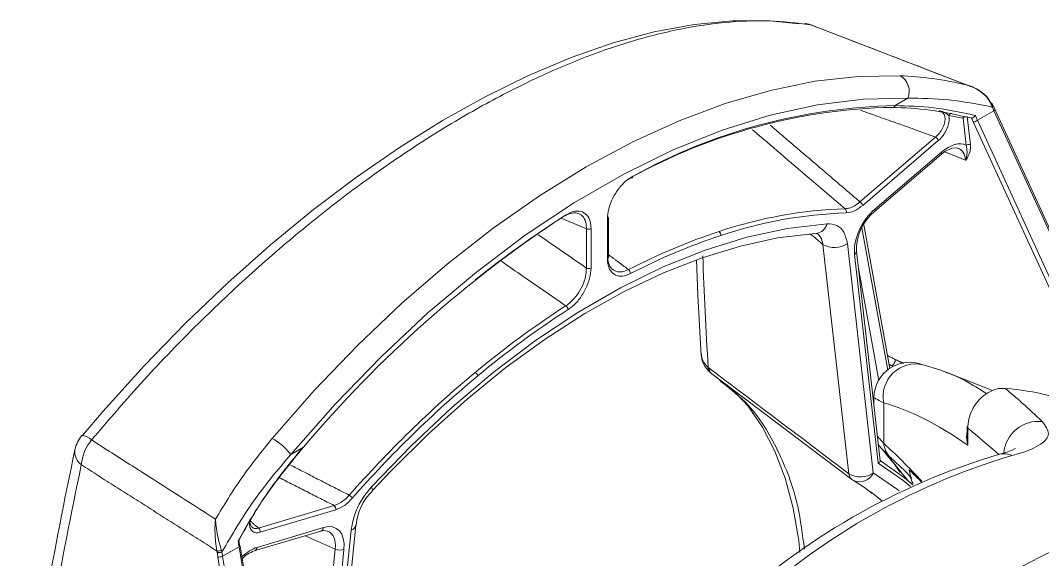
# Model space of a CAD drawing. Extents: x 11 to 120, y 2 to 94.
# Drawn here: x 13.834 to 16.943, y 79.348 to 80.987 of the extents above; entities that cross this region are included whole.
import ezdxf

# ---------------------------------------------------------------- set-up
doc = ezdxf.new("R2010")
doc.units = 0
doc.header["$MEASUREMENT"] = 0
doc.linetypes.add('SLD-Solid', pattern=[0])
doc.layers.add('OBJECT', color=7, linetype='CONTINUOUS')

msp = doc.modelspace()

# ---------------------------------------------------------------- linework, layer by layer
at = {"layer": 'OBJECT', "color": 7, "linetype": 'SLD-Solid', "lineweight": 15}
for p, q in [((16.2226, 80.9778), (16.22, 80.9781)), ((16.7249, 80.7867), (16.2427, 80.972)), ((16.494, 80.7283), (16.5329, 80.7508)), ((16.795, 80.7124), (16.7448, 80.6834)), ((16.7922, 80.7286), (16.7903, 80.7329)), ((16.7924, 80.7286), (16.7924, 80.7287)), ((17.2428, 79.7356), (16.795, 80.7124)), ((17.2454, 79.7404), (16.7976, 80.7171)), ((16.7101, 80.6075), (16.7008, 80.6903)), ((16.7135, 80.6952), (16.7233, 80.6089)), ((17.1447, 79.7787), (16.7321, 80.6785)), ((16.7448, 80.6834), (17.1633, 79.7704)), ((16.3872, 80.4357), (16.6171, 80.6325)), ((16.6256, 80.6216), (16.3957, 80.4248)), ((16.4328, 80.4137), (16.6351, 80.5868)), ((16.7087, 80.5624), (16.6443, 80.5876)), ((16.4316, 80.4066), (16.6339, 80.5798)), ((16.6339, 80.5798), (16.6338, 80.5797)), ((15.4915, 80.3939), (15.4915, 80.3952)), ((15.6192, 80.2632), (15.6192, 80.3829)), ((15.6221, 80.2673), (15.6221, 80.387)), ((15.5554, 80.2343), (15.5554, 80.354)), ((15.5694, 80.3541), (15.5694, 80.2344)), ((16.4718, 79.924), (16.3931, 80.3565)), ((16.4785, 79.9294), (16.399, 80.3661)), ((16.3535, 79.6092), (16.2746, 80.3064)), ((16.3491, 80.3085), (16.428, 79.6113)), ((16.4428, 79.6407), (16.3709, 80.2754)), ((16.4488, 79.6481), (16.3766, 80.2858)), ((16.3825, 80.234), (16.4446, 79.8926)), ((16.5211, 79.9448), (16.4949, 79.9562)), ((16.7904, 79.862), (16.6493, 79.9174)), ((15.9625, 79.8936), (15.988, 79.8745)), ((16.4294, 79.8405), (16.4294, 79.8201)), ((16.4283, 79.8282), (16.4294, 79.8277)), ((16.4595, 79.8242), (16.4595, 79.7015)), ((16.7138, 79.7529), (16.7138, 79.7216)), ((16.7156, 79.747), (16.7156, 79.6955)), ((14.6558, 79.6671), (14.6946, 79.6896)), ((16.5332, 79.5881), (16.4817, 79.6521)), ((16.3645, 79.5905), (16.3678, 79.5883)), ((16.425, 79.5502), (16.4195, 79.5544)), ((14.5579, 79.4437), (14.7878, 79.5124)), ((14.793, 79.4995), (14.5631, 79.4309)), ((14.5451, 79.3742), (14.7474, 79.4346)), ((14.5536, 79.3852), (14.7558, 79.4456)), ((14.7846, 78.8882), (14.8396, 79.4371)), ((14.7977, 78.891), (14.854, 79.4526)), ((14.854, 79.4526), (14.854, 79.4531)), ((14.7914, 79.3799), (14.7, 79.4204)), ((14.4989, 79.3869), (14.4487, 79.3579)), ((14.6835, 78.2581), (14.4989, 79.3869)), ((14.6868, 78.2603), (14.5023, 79.3891)), ((14.7411, 78.8781), (14.7914, 79.3799)), ((14.8178, 79.3788), (14.7683, 78.8848)), ((14.6189, 78.2272), (14.4343, 79.3559)), ((14.4487, 79.3579), (14.6332, 78.2291))]:
    msp.add_line(p, q, dxfattribs=at)
at = {"layer": 'OBJECT', "color": 7, "linetype": 'SLD-Solid', "lineweight": 15, "flags": 128}
for points in [[(16.2022, 80.9771), (16.1128, 80.9862), (16.0003, 80.986), (15.8829, 80.9747), (15.7614, 80.9522), (15.6364, 80.9187), (15.5089, 80.8746), (15.3795, 80.8202), (15.2489, 80.756), (15.1176, 80.6826), (14.9863, 80.6005), (14.8559, 80.5106), (14.7252, 80.4121), (14.5945, 80.3051), (14.4643, 80.1898), (14.3355, 80.0668), (14.2088, 79.9364), (14.0849, 79.7993), (14.0216, 79.7238)], [(16.2367, 80.974), (16.2231, 80.9777), (16.2226, 80.9778)], [(16.2367, 80.974), (16.2424, 80.9725), (16.2428, 80.9723)], [(14.5997, 79.7164), (14.7273, 79.8617), (14.859, 79.9989), (14.9941, 80.1274), (15.1318, 80.2465), (15.2716, 80.3555), (15.4128, 80.4541), (15.5547, 80.5417), (15.6965, 80.6179), (15.8377, 80.6823), (15.9775, 80.7346), (16.1152, 80.7746), (16.2503, 80.8021), (16.382, 80.8169), (16.5096, 80.819)], [(16.5329, 80.7508), (16.3976, 80.7481), (16.2578, 80.7309), (16.1142, 80.6992), (15.9678, 80.6534), (15.8192, 80.5935), (15.6694, 80.52), (15.5192, 80.4333), (15.3694, 80.3338), (15.2208, 80.2222), (15.0744, 80.0989), (14.9309, 79.9649), (14.7911, 79.8207), (14.6558, 79.6671)], [(16.7882, 80.7286), (16.7893, 80.7296), (16.7901, 80.7307), (16.7905, 80.7316), (16.7906, 80.7325), (16.7904, 80.733), (16.7903, 80.7332), (16.7897, 80.7337), (16.7888, 80.734), (16.7875, 80.7341)], [(16.7899, 80.7238), (16.7911, 80.7249), (16.7919, 80.726), (16.7925, 80.7271), (16.7926, 80.728), (16.7924, 80.7286)], [(16.7976, 80.7171), (16.7963, 80.72), (16.7924, 80.7286)], [(16.795, 80.7124), (16.7962, 80.7135), (16.7971, 80.7146), (16.7976, 80.7156), (16.7977, 80.7166), (16.7976, 80.7171)], [(16.6339, 80.5798), (16.6457, 80.5887), (16.6667, 80.5985), (16.6821, 80.5995), (16.6858, 80.5975)], [(15.6971, 80.5139), (15.6969, 80.5124), (15.6965, 80.5112), (15.6959, 80.5101), (15.6951, 80.5094), (15.6941, 80.5089), (15.693, 80.5087), (15.6918, 80.5088), (15.6905, 80.5092)], [(14.9015, 79.5693), (15.022, 79.6942), (15.1457, 79.8104), (15.272, 79.9171), (15.4002, 80.0137), (15.5295, 80.0996), (15.6591, 80.1745), (15.7884, 80.2378), (15.9166, 80.2891), (16.0429, 80.3283), (16.1667, 80.355), (16.2871, 80.3692)], [(14.903, 79.5559), (14.9616, 79.6182), (15.0756, 79.7311), (15.1921, 79.8358), (15.3105, 79.9318), (15.4301, 80.0186), (15.5502, 80.0957), (15.6703, 80.1628), (15.7896, 80.2196), (15.9075, 80.2658), (16.0235, 80.3012), (16.1368, 80.3257), (16.2415, 80.3387), (16.255, 80.3397)], [(16.254, 80.3392), (16.2572, 80.3397), (16.2586, 80.3395), (16.259, 80.339)], [(15.8904, 80.2591), (15.8943, 80.1518), (15.9043, 79.9672)], [(16.6475, 79.9173), (16.6335, 79.9234), (16.5792, 79.9405)], [(15.9367, 79.9131), (16.0431, 79.833), (16.3625, 79.5918)], [(15.9961, 79.8684), (16.0473, 79.8144), (16.0911, 79.751), (16.1287, 79.6779), (16.1597, 79.5955), (16.1839, 79.5046), (16.2009, 79.4063), (16.2042, 79.3698)], [(14.0206, 79.7254), (14.0204, 79.7252), (14.0203, 79.7248)], [(16.8591, 79.6851), (16.8596, 79.6855), (16.8523, 79.6817), (16.835, 79.675), (16.8113, 79.6682)], [(16.4817, 79.6521), (16.4744, 79.6592), (16.4711, 79.6632)], [(16.4806, 79.6583), (16.5238, 79.6175), (16.5451, 79.5955)], [(16.5412, 79.5701), (16.5181, 79.5896), (16.4428, 79.6407)], [(16.4484, 79.649), (16.5229, 79.5968), (16.5477, 79.5751)], [(16.4805, 79.6512), (16.4889, 79.6419), (16.5098, 79.613)], [(16.428, 79.6113), (16.5019, 79.5607), (16.5067, 79.5569)], [(14.9015, 79.5693), (14.9037, 79.5637), (14.9043, 79.5592), (14.9032, 79.5561), (14.903, 79.5559)], [(16.3678, 79.5883), (16.4016, 79.5672), (16.424, 79.5493)], [(16.4546, 79.526), (16.4366, 79.5411), (16.425, 79.5502)], [(14.7474, 79.4346), (14.7565, 79.4364), (14.7675, 79.4346)], [(14.5023, 79.3891), (14.5022, 79.3888), (14.5019, 79.3883), (14.5012, 79.3879), (14.5002, 79.3874), (14.4989, 79.3869)], [(14.5002, 79.39), (14.5012, 79.3898), (14.5019, 79.3895), (14.5022, 79.3892), (14.5023, 79.3891)]]:
    msp.add_lwpolyline(points, dxfattribs=at)
at = {"layer": 'OBJECT', "color": 7, "linetype": 'SLD-Solid', "lineweight": 15}
for centre, radius, start, end in [((16.2068, 80.879), 0.1, 68.9758, 80.8942), ((16.4835, 80.772), 0.0537, 336.7074, 60.9285), ((16.5215, 79.0035), 1.7197, 91.2288, 118.8946), ((16.531, 79.0029), 1.7258, 91.2288, 118.8946), ((16.4861, 80.7305), 0.00823, 280.7689, 344.4438), ((16.6656, 80.6957), 0.00833, 85.0635, 162.4992), ((16.4915, 79.664), 1.0474, 78.4787, 80.8748), ((16.7312, 80.6997), 0.0212, 272.624, 309.8118), ((16.6065, 80.6155), 0.02, 17.6754, 58.0317), ((16.6288, 80.5842), 0.00679, 319.2241, 22.4195), ((16.7181, 80.5957), 0.0142, 68.4081, 123.9338), ((16.3766, 80.4187), 0.02, 17.6754, 58.0317), ((16.3855, 79.0757), 1.3395, 91.8511, 108.5667), ((16.3885, 79.0685), 1.3341, 91.8511, 108.5667), ((16.3345, 80.4058), 0.0117, 340.1877, 47.9588), ((16.529, 80.2893), 0.1524, 129.6852, 181.3275), ((16.4265, 80.4111), 0.00679, 319.2241, 22.4195), ((17.5004, 77.3237), 3.6701, 123.1861, 139.8619), ((17.1757, 77.7491), 3.1361, 122.6077, 128.6574), ((15.6174, 80.3873), 0.00481, 292.8275, 355.8524), ((15.6176, 80.3866), 0.00454, 4.1, 53.2153), ((16.25, 80.3774), 0.0381, 277.7325, 347.5144), ((15.5623, 80.3678), 0.0154, 243.3961, 297.3319), ((16.5454, 78.5665), 1.8731, 108.2418, 117.3987), ((15.9505, 80.3351), 0.0134, 351.26, 50.4761), ((16.5477, 78.5613), 1.8655, 108.2418, 117.3987), ((16.3102, 80.3643), 0.068, 238.403, 304.9003), ((16.365, 80.2854), 0.0116, 300.271, 1.2735), ((15.6174, 80.2676), 0.00481, 292.8275, 355.8524), ((15.5623, 80.2481), 0.0154, 243.3961, 297.3319), ((15.6743, 80.2177), 0.0149, 359.7429, 52.4263), ((17.0068, 77.7673), 2.7973, 122.7677, 129.7746), ((15.4831, 80.1062), 0.0163, 6.0795, 53.769), ((17.0073, 77.7653), 2.786, 122.7677, 129.7746), ((15.9725, 79.9716), 0.0676, 177.8653, 234.9894), ((15.9448, 79.9314), 0.0192, 177.6083, 234.3419), ((16.5389, 79.8391), 0.1089, 68.4241, 179.2669), ((16.5572, 79.8435), 0.0995, 77.2261, 191.1874), ((17.4349, 77.258), 3.4626, 129.8282, 138.6912), ((17.4337, 77.2581), 3.4487, 129.8282, 138.6912), ((15.2062, 79.9011), 0.0195, 16.1981, 55.6179), ((15.9521, 79.9322), 0.0245, 183.9922, 231.1596), ((16.7712, 79.0837), 0.7867, 66.3926, 85.7573), ((16.7249, 79.7531), 0.0111, 180.7199, 213.2497), ((16.9307, 79.6615), 0.1068, 84.0344, 174.1141), ((14.0973, 79.6612), 0.1, 140.0654, 168.1659), ((14.0171, 79.6795), 0.046, 44.2727, 85.6735), ((14.5199, 79.5689), 0.1676, 35.8681, 61.5936), ((14.1544, 79.6246), 0.1359, 140.1558, 175.2294), ((16.6149, 79.8229), 0.2123, 216.0172, 231.6008), ((16.2706, 79.5235), 0.2441, 34.8569, 41.1306), ((16.5265, 79.7075), 0.0673, 185.1393, 227.0104), ((30.8245, 76.1631), 17.1891, 168.18788, 171.28675), ((14.0478, 79.6753), 0.0488, 172.4068, 233.8374), ((17.3999, 77.6769), 2.0762, 106.4505, 133.3667), ((17.4402, 77.6784), 2.0717, 106.5663, 133.4284), ((16.8251, 79.6138), 0.056, 64.1475, 103.6629), ((16.3892, 79.6671), 0.068, 238.403, 304.9003), ((16.3778, 79.6107), 0.0243, 183.701, 231.0708), ((16.3927, 79.6317), 0.05, 232.8867, 240.2141), ((16.3863, 79.6302), 0.0458, 246.1666, 335.6309), ((14.8179, 79.5183), 0.0301, 32.8683, 57.842), ((15.0191, 79.4377), 0.1653, 134.5595, 174.6959), ((14.7802, 79.5018), 0.013, 349.7972, 54.0679), ((14.5503, 79.4332), 0.013, 349.7972, 54.0679), ((14.7428, 79.4469), 0.0131, 290.7142, 354.4131), ((14.834, 79.4568), 0.0204, 285.8183, 348.14), ((18.0875, 77.0895), 2.5422, 113.6664, 139.5836), ((14.4322, 79.4163), 0.0424, 269.024, 288.0787), ((14.5693, 79.2963), 0.0815, 107.2363, 139.4931), ((14.5404, 79.3865), 0.0132, 291.7846, 354.3384), ((14.8059, 79.4117), 0.0349, 245.4321, 289.7797), ((14.4356, 79.4035), 0.0343, 264.4502, 288.8788), ((14.4366, 79.3934), 0.0376, 266.558, 288.7719)]:
    msp.add_arc(centre, radius, start, end, dxfattribs=at)
for centre, major_axis, ratio, start_param, end_param in [((17.145, 80.696), (-0.3405, 0.3766), 0.56047, 1.035912, 1.06296), ((17.0887, 80.6614), (-0.3456, 0.3853), 0.561109, 1.037481, 1.065091), ((17.0948, 80.667), (-0.3405, 0.3766), 0.56047, 1.027063, 1.06296), ((16.6538, 80.5062), (0.0584, 0.1002), 0.573148, 0.034766, 1.024558), ((16.6397, 80.5144), (0.0512, 0.0814), 0.576972, 5.647922, 6.392711), ((16.4522, 80.3336), (0.0584, 0.0996), 0.577768, 1.031955, 2.484686), ((-6.6787, 96.3317), (32.2584, -24.4969), 0.038203, 0.80853, 0.810221), ((26.7093, 71.1072), (-8.6282, 14.9683), 0.435073, 0.689274, 0.716294), ((16.4959, 78.7838), (8.4025, -6.3995), 0.05409, 1.628901, 1.679598), ((18.0604, 76.1362), (-1.8008, 3.6781), 0.229586, 5.893384, 6.086386), ((17.8932, 76.4015), (-1.714, 3.5313), 0.23222, 5.765074, 5.827045), ((17.185, 77.5246), (-1.1587, 2.3666), 0.229586, 5.646817, 5.753647), ((24.4348, 69.814), (-5.4545, 16.6635), 0.560082, 0.77104, 0.835488), ((14.7364, 79.3431), (0.0584, 0.0996), 0.576929, 5.384463, 6.837193), ((14.7223, 79.3513), (0.0506, 0.0811), 0.590446, 5.402151, 6.366113), ((14.8009, 79.3427), (-0.1561, 0.4831), 0.559424, 1.266139, 1.302037), ((14.8088, 79.3453), (-0.161, 0.4919), 0.560082, 1.27231, 1.299921), ((14.5348, 79.283), (0.0579, 0.0994), 0.581622, 0.555338, 1.111974), ((14.7429, 79.3112), (-0.161, 0.4919), 0.560082, 1.272872, 1.299921), ((14.7507, 79.3137), (-0.1561, 0.4831), 0.559424, 1.274988, 1.302037)]:
    msp.add_ellipse(centre, major_axis=major_axis, ratio=ratio, start_param=start_param, end_param=end_param, dxfattribs=at)
for points, knots in [([(16.2367, 80.974), (16.195, 80.979), (16.1112, 80.989), (15.9745, 80.983), (15.8295, 80.9609), (15.6783, 80.9215), (15.5227, 80.866), (15.363, 80.7948), (15.198, 80.7071), (15.0317, 80.6048), (14.8663, 80.4897), (14.7022, 80.3625), (14.5376, 80.2215), (14.3725, 80.0655), (14.2084, 79.8962), (14.103, 79.7733), (14.0501, 79.7117)], [0, 0, 0, 0, 0.069874, 0.140224, 0.21209, 0.284485, 0.354361, 0.42473, 0.496663, 0.569139, 0.63829, 0.70792, 0.779053, 0.850702, 0.925062, 1, 1, 1, 1]), ([(16.7133, 80.7907), (16.6712, 80.807), (16.5123, 80.8681), (16.3535, 80.9291), (16.2367, 80.974)], [0, 0, 0, 0, 0.265214, 1, 1, 1, 1]), ([(16.5096, 80.819), (16.5421, 80.817), (16.6073, 80.8131), (16.6779, 80.7982), (16.7133, 80.7907)], [0, 0, 0, 0, 0.498142, 1, 1, 1, 1]), ([(16.7882, 80.7286), (16.7845, 80.7358), (16.7754, 80.7541), (16.7517, 80.7737), (16.7302, 80.7848), (16.7182, 80.7892), (16.7146, 80.7903), (16.7134, 80.7907), (16.7133, 80.7907)], [0, 0, 0, 0, 0.246968, 0.616294, 0.888225, 0.963536, 0.996189, 1, 1, 1, 1]), ([(16.7133, 80.7907), (16.7134, 80.7907), (16.7146, 80.7903), (16.7229, 80.7878), (16.7439, 80.7792), (16.7706, 80.7616), (16.7827, 80.7419), (16.7875, 80.7341)], [0, 0, 0, 0, 0.004008, 0.038977, 0.268223, 0.708725, 1, 1, 1, 1]), ([(16.7899, 80.7238), (16.7451, 80.7324), (16.655, 80.7496), (16.5738, 80.7504), (16.5329, 80.7508)], [0, 0, 0, 0, 0.496567, 1, 1, 1, 1]), ([(16.7249, 80.6908), (16.6831, 80.6999), (16.5988, 80.7183), (16.5228, 80.7213), (16.4846, 80.7228)], [0, 0, 0, 0, 0.496651, 1, 1, 1, 1]), ([(16.494, 80.7283), (16.5323, 80.7273), (16.6095, 80.7251), (16.695, 80.7074), (16.738, 80.6985)], [0, 0, 0, 0, 0.497109, 1, 1, 1, 1]), ([(16.6577, 80.6982), (16.6541, 80.7009), (16.6463, 80.7069), (16.6351, 80.7113), (16.6287, 80.7126), (16.6286, 80.7126)], [0, 0, 0, 0, 0.450156, 0.993537, 1, 1, 1, 1]), ([(16.6171, 80.6325), (16.6212, 80.6363), (16.6295, 80.6439), (16.6392, 80.6592), (16.6452, 80.675), (16.6467, 80.6896), (16.6446, 80.7011), (16.6405, 80.7054), (16.6387, 80.7073)], [0, 0, 0, 0, 0.180331, 0.360798, 0.535825, 0.705538, 0.871727, 1, 1, 1, 1]), ([(16.6577, 80.6982), (16.6579, 80.6968), (16.659, 80.6907), (16.6585, 80.6779), (16.6532, 80.6595), (16.6437, 80.6415), (16.6337, 80.6289), (16.6273, 80.6232), (16.6256, 80.6216)], [0, 0, 0, 0, 0.058794, 0.27106, 0.483024, 0.697282, 0.915743, 1, 1, 1, 1]), ([(16.7008, 80.6903), (16.7008, 80.6903), (16.7011, 80.6908), (16.7024, 80.6921), (16.7041, 80.6936), (16.7056, 80.6942), (16.706, 80.6944)], [0, 0, 0, 0, 0.021458, 0.26763, 0.810209, 1, 1, 1, 1]), ([(16.738, 80.6985), (16.738, 80.6984), (16.7376, 80.6978), (16.7365, 80.6962), (16.7345, 80.6939), (16.7318, 80.6918), (16.7292, 80.6905), (16.7276, 80.6904), (16.7268, 80.6903)], [0, 0, 0, 0, 0.009424, 0.151965, 0.38086, 0.592581, 0.796138, 1, 1, 1, 1]), ([(16.3423, 80.4145), (16.3058, 80.4456), (16.212, 80.5256), (16.1179, 80.6055), (16.0605, 80.6543)], [0, 0, 0, 0, 0.388797, 1, 1, 1, 1]), ([(16.7233, 80.6089), (16.7233, 80.6022), (16.7232, 80.5834), (16.7143, 80.5705), (16.7088, 80.5624), (16.7087, 80.5624)], [0, 0, 0, 0, 0.353133, 0.995336, 1, 1, 1, 1]), ([(16.7087, 80.5624), (16.7087, 80.5624), (16.7121, 80.5737), (16.7152, 80.5874), (16.7112, 80.6033), (16.7101, 80.6075)], [0, 0, 0, 0, 0.005125, 0.735144, 1, 1, 1, 1]), ([(15.6192, 80.3829), (15.62, 80.3931), (15.6217, 80.4135), (15.6346, 80.447), (15.6536, 80.4774), (15.6756, 80.5008), (15.6905, 80.5099), (15.6971, 80.5139)], [0, 0, 0, 0, 0.209995, 0.420029, 0.629032, 0.83643, 1, 1, 1, 1]), ([(16.3423, 80.4145), (16.3466, 80.415), (16.358, 80.4164), (16.3738, 80.4246), (16.3842, 80.4332), (16.3872, 80.4357)], [0, 0, 0, 0, 0.305588, 0.797658, 1, 1, 1, 1]), ([(15.5554, 80.354), (15.5552, 80.3593), (15.5546, 80.3731), (15.547, 80.3903), (15.5321, 80.4017), (15.5121, 80.4031), (15.4957, 80.3971), (15.487, 80.3917), (15.4857, 80.3909)], [0, 0, 0, 0, 0.130784, 0.34091, 0.55074, 0.758615, 0.964807, 1, 1, 1, 1]), ([(15.4915, 80.3952), (15.4999, 80.3996), (15.5165, 80.4083), (15.5392, 80.4081), (15.5569, 80.3976), (15.5676, 80.3788), (15.5688, 80.3618), (15.5694, 80.3541)], [0, 0, 0, 0, 0.206122, 0.412239, 0.618618, 0.826212, 1, 1, 1, 1]), ([(16.3957, 80.4248), (16.3872, 80.4184), (16.37, 80.4054), (16.3537, 80.403), (16.3454, 80.4018)], [0, 0, 0, 0, 0.49412, 1, 1, 1, 1]), ([(16.2871, 80.3692), (16.2974, 80.3684), (16.3181, 80.3667), (16.3407, 80.3453), (16.3462, 80.321), (16.3491, 80.3085)], [0, 0, 0, 0, 0.327444, 0.654939, 1, 1, 1, 1]), ([(16.2746, 80.3064), (16.2729, 80.3147), (16.27, 80.3286), (16.2617, 80.3354), (16.2583, 80.3382)], [0, 0, 0, 0, 0.593674, 1, 1, 1, 1]), ([(15.4928, 80.1194), (15.4495, 80.1493), (15.3841, 80.1945), (15.3187, 80.2397), (15.2966, 80.255)], [0, 0, 0, 0, 0.661747, 1, 1, 1, 1]), ([(15.6892, 80.2176), (15.681, 80.2143), (15.6645, 80.2077), (15.6432, 80.2115), (15.6274, 80.2251), (15.6201, 80.2441), (15.6194, 80.2583), (15.6192, 80.2632)], [0, 0, 0, 0, 0.22061, 0.441205, 0.6623, 0.88484, 1, 1, 1, 1]), ([(15.6201, 80.264), (15.6204, 80.2612), (15.6213, 80.2498), (15.6287, 80.2345), (15.6439, 80.223), (15.6632, 80.2211), (15.6771, 80.2268), (15.6834, 80.2295)], [0, 0, 0, 0, 0.079838, 0.320157, 0.560151, 0.797985, 1, 1, 1, 1]), ([(15.4928, 80.1194), (15.4975, 80.1228), (15.5097, 80.1315), (15.5278, 80.1522), (15.5439, 80.18), (15.5539, 80.2089), (15.5549, 80.2262), (15.5554, 80.2343)], [0, 0, 0, 0, 0.139926, 0.360023, 0.580274, 0.801996, 1, 1, 1, 1]), ([(15.5694, 80.2344), (15.5686, 80.2242), (15.5669, 80.2038), (15.554, 80.1704), (15.535, 80.1399), (15.5155, 80.1192), (15.5033, 80.1107), (15.4994, 80.108)], [0, 0, 0, 0, 0.224518, 0.449077, 0.672569, 0.894408, 1, 1, 1, 1]), ([(15.9044, 79.9745), (15.9054, 79.967), (15.9074, 79.951), (15.9193, 79.9387), (15.9256, 79.9322)], [0, 0, 0, 0, 0.469302, 1, 1, 1, 1]), ([(16.4715, 79.968), (16.4725, 79.9675), (16.4781, 79.9647), (16.4851, 79.9612), (16.4919, 79.9577), (16.4941, 79.9566), (16.4949, 79.9562)], [0, 0, 0, 0, 0.12335, 0.719086, 0.898896, 1, 1, 1, 1]), ([(16.4948, 79.9563), (16.4948, 79.9555), (16.4947, 79.9541), (16.4942, 79.9514), (16.4932, 79.9485), (16.4918, 79.9455), (16.4902, 79.9427), (16.4884, 79.9403), (16.4867, 79.9384), (16.4856, 79.9376), (16.485, 79.9372)], [0, 0, 0, 0, 0.113387, 0.236165, 0.366111, 0.499965, 0.633824, 0.763788, 0.88659, 1, 1, 1, 1]), ([(16.6479, 79.9178), (16.6484, 79.9176), (16.6746, 79.9092), (16.7162, 79.8882), (16.7581, 79.8616), (16.7729, 79.8522)], [0, 0, 0, 0, 0.013043, 0.650864, 1, 1, 1, 1]), ([(15.965, 79.8887), (15.9939, 79.8662), (16.0623, 79.813), (16.1401, 79.6842), (16.1979, 79.5372), (16.2126, 79.4241), (16.2184, 79.3799)], [0, 0, 0, 0, 0.217329, 0.5133, 0.809749, 1, 1, 1, 1]), ([(16.4595, 79.8242), (16.4502, 79.8293), (16.4321, 79.8392), (16.4307, 79.8401), (16.43, 79.8405)], [0, 0, 0, 0, 0.511812, 1, 1, 1, 1]), ([(16.8294, 79.8682), (16.8245, 79.8685), (16.8113, 79.8694), (16.7887, 79.8631), (16.7645, 79.8485), (16.7437, 79.828), (16.7274, 79.8027), (16.7168, 79.7743), (16.716, 79.7561), (16.7156, 79.747)], [0, 0, 0, 0, 0.099425, 0.265865, 0.416098, 0.557611, 0.700775, 0.851617, 1, 1, 1, 1]), ([(16.8294, 79.8682), (16.8466, 79.8537), (16.8838, 79.8223), (16.9214, 79.7868), (16.9417, 79.7677)], [0, 0, 0, 0, 0.460735, 1, 1, 1, 1]), ([(16.9417, 79.7677), (16.951, 79.7551), (16.9697, 79.7298), (16.9415, 79.6973), (16.8929, 79.6759), (16.8558, 79.6659), (16.8495, 79.6642)], [0, 0, 0, 0, 0.304165, 0.612213, 0.935018, 1, 1, 1, 1]), ([(14.427, 79.4709), (14.4529, 79.5135), (14.5047, 79.5992), (14.5679, 79.6772), (14.5997, 79.7164)], [0, 0, 0, 0, 0.497922, 1, 1, 1, 1]), ([(16.7156, 79.6955), (16.7156, 79.6956), (16.7128, 79.7065), (16.7099, 79.7236), (16.7142, 79.7396), (16.7156, 79.7449)], [0, 0, 0, 0, 0.00844, 0.671735, 1, 1, 1, 1]), ([(16.7144, 79.7216), (16.7144, 79.713), (16.7144, 79.7043), (16.7156, 79.6957), (16.7156, 79.6955)], [0, 0, 0, 0, 0.982485, 1, 1, 1, 1]), ([(14.0501, 79.7117), (14.0913, 79.6853), (14.217, 79.6051), (14.3426, 79.5248), (14.427, 79.4709)], [0, 0, 0, 0, 0.328344, 1, 1, 1, 1]), ([(14.4963, 79.4044), (14.4982, 79.408), (14.526, 79.4604), (14.5874, 79.5593), (14.6587, 79.646), (14.6946, 79.6896)], [0, 0, 0, 0, 0.035179, 0.514633, 1, 1, 1, 1]), ([(14.6916, 79.6878), (14.6551, 79.6434), (14.5818, 79.5543), (14.5251, 79.4545), (14.4965, 79.4044)], [0, 0, 0, 0, 0.497105, 1, 1, 1, 1]), ([(14.6558, 79.6671), (14.6167, 79.6209), (14.5382, 79.528), (14.4773, 79.4236), (14.4467, 79.3711)], [0, 0, 0, 0, 0.497068, 1, 1, 1, 1]), ([(16.4599, 79.6794), (16.4607, 79.6785), (16.4625, 79.6766), (16.4726, 79.6642), (16.48, 79.6544), (16.4817, 79.6521)], [0, 0, 0, 0, 0.409877, 0.86066, 1, 1, 1, 1]), ([(16.4428, 79.6407), (16.4428, 79.6408), (16.4435, 79.6411), (16.4455, 79.6425), (16.4479, 79.6449), (16.449, 79.6473), (16.4487, 79.6479), (16.4487, 79.6481)], [0, 0, 0, 0, 0.01416, 0.154798, 0.523861, 0.884335, 1, 1, 1, 1]), ([(16.5373, 79.6201), (16.5373, 79.6201), (16.5373, 79.6201), (16.5374, 79.6203), (16.5375, 79.6205), (16.5378, 79.6203), (16.5379, 79.6202)], [0, 0, 0, 0, 0.054632, 0.112789, 0.553218, 1, 1, 1, 1]), ([(16.5396, 79.6093), (16.5392, 79.6102), (16.5379, 79.6132), (16.5376, 79.6172), (16.5373, 79.6201)], [0, 0, 0, 0, 0.277351, 1, 1, 1, 1]), ([(16.5379, 79.6202), (16.5379, 79.62), (16.5382, 79.6189), (16.5388, 79.6155), (16.5396, 79.6084), (16.5408, 79.6005), (16.5434, 79.5892), (16.5466, 79.5832), (16.549, 79.5788)], [0, 0, 0, 0, 0.012233, 0.072971, 0.195883, 0.441707, 0.59249, 1, 1, 1, 1]), ([(16.5748, 79.5837), (16.563, 79.5955), (16.5507, 79.6079), (16.5384, 79.6197), (16.5379, 79.6202)], [0, 0, 0, 0, 0.956792, 1, 1, 1, 1]), ([(14.8396, 79.4371), (14.8422, 79.452), (14.8474, 79.4817), (14.8694, 79.5294), (14.8906, 79.5557), (14.9015, 79.5693)], [0, 0, 0, 0, 0.326686, 0.653396, 1, 1, 1, 1]), ([(14.7878, 79.5124), (14.7925, 79.5141), (14.8049, 79.5185), (14.821, 79.5301), (14.831, 79.5407), (14.8339, 79.5437)], [0, 0, 0, 0, 0.305523, 0.798743, 1, 1, 1, 1]), ([(14.8432, 79.5346), (14.8352, 79.5265), (14.8189, 79.5101), (14.8017, 79.5031), (14.793, 79.4995)], [0, 0, 0, 0, 0.49149, 1, 1, 1, 1]), ([(14.4315, 79.374), (14.43, 79.3838), (14.4264, 79.4084), (14.4249, 79.4405), (14.4261, 79.4619), (14.4269, 79.4697), (14.427, 79.4708), (14.427, 79.4709)], [0, 0, 0, 0, 0.291275, 0.731777, 0.961023, 0.995992, 1, 1, 1, 1]), ([(14.427, 79.4709), (14.4271, 79.4708), (14.4271, 79.4698), (14.4272, 79.4666), (14.428, 79.4557), (14.4309, 79.4339), (14.4374, 79.4044), (14.4431, 79.3842), (14.4454, 79.3761)], [0, 0, 0, 0, 0.003811, 0.036464, 0.111775, 0.383706, 0.753032, 1, 1, 1, 1]), ([(14.5631, 79.4309), (14.5584, 79.4301), (14.549, 79.4284), (14.5382, 79.4341), (14.5311, 79.4446), (14.5305, 79.4549), (14.5302, 79.4597)], [0, 0, 0, 0, 0.258538, 0.517207, 0.772325, 1, 1, 1, 1]), ([(14.5319, 79.4626), (14.5322, 79.4598), (14.5329, 79.4528), (14.5383, 79.4456), (14.5468, 79.4414), (14.5542, 79.4429), (14.5579, 79.4437)], [0, 0, 0, 0, 0.179847, 0.445812, 0.717479, 1, 1, 1, 1]), ([(14.4963, 79.4044), (14.4963, 79.4044), (14.4969, 79.4043), (14.4982, 79.404), (14.4996, 79.4037), (14.5002, 79.4035), (14.4998, 79.4035), (14.4987, 79.4037), (14.4981, 79.4037)], [0, 0, 0, 0, 0.009424, 0.151965, 0.38086, 0.592581, 0.796138, 1, 1, 1, 1])]:
    msp.add_open_spline(points, degree=3, knots=knots, dxfattribs=at)
for points in [[(16.6171, 80.6325), (16.3891, 80.7143)], [(16.7899, 80.7238), (16.7882, 80.7286)], [(16.7268, 80.6903), (16.7249, 80.6908)], [(16.1141, 80.6689), (16.3872, 80.4357)], [(15.6905, 80.5092), (15.6803, 80.5026)], [(15.5554, 80.354), (15.4785, 80.3857)], [(15.4087, 80.3356), (15.5554, 80.2343)], [(15.6221, 80.2752), (15.6834, 80.2295)], [(15.9256, 79.9322), (15.9276, 79.9305)], [(16.485, 79.9372), (16.4764, 79.9412)], [(16.4948, 79.9563), (16.5187, 79.9445)], [(15.9607, 79.8924), (15.965, 79.8887)], [(16.4404, 79.723), (16.4595, 79.7015)], [(16.7128, 79.7322), (16.7138, 79.7318)], [(16.4817, 79.6521), (16.4831, 79.6531)], [(14.4315, 79.374), (14.019, 79.6359)], [(14.6529, 79.6365), (14.8339, 79.5437)], [(14.7878, 79.5124), (14.6211, 79.597)], [(14.5334, 79.465), (14.5579, 79.4437)], [(14.4322, 79.3694), (14.4315, 79.374)], [(14.4454, 79.3761), (14.4467, 79.3711)]]:
    msp.add_open_spline(points, degree=1, dxfattribs=at)

doc.saveas('drawing.dxf')
